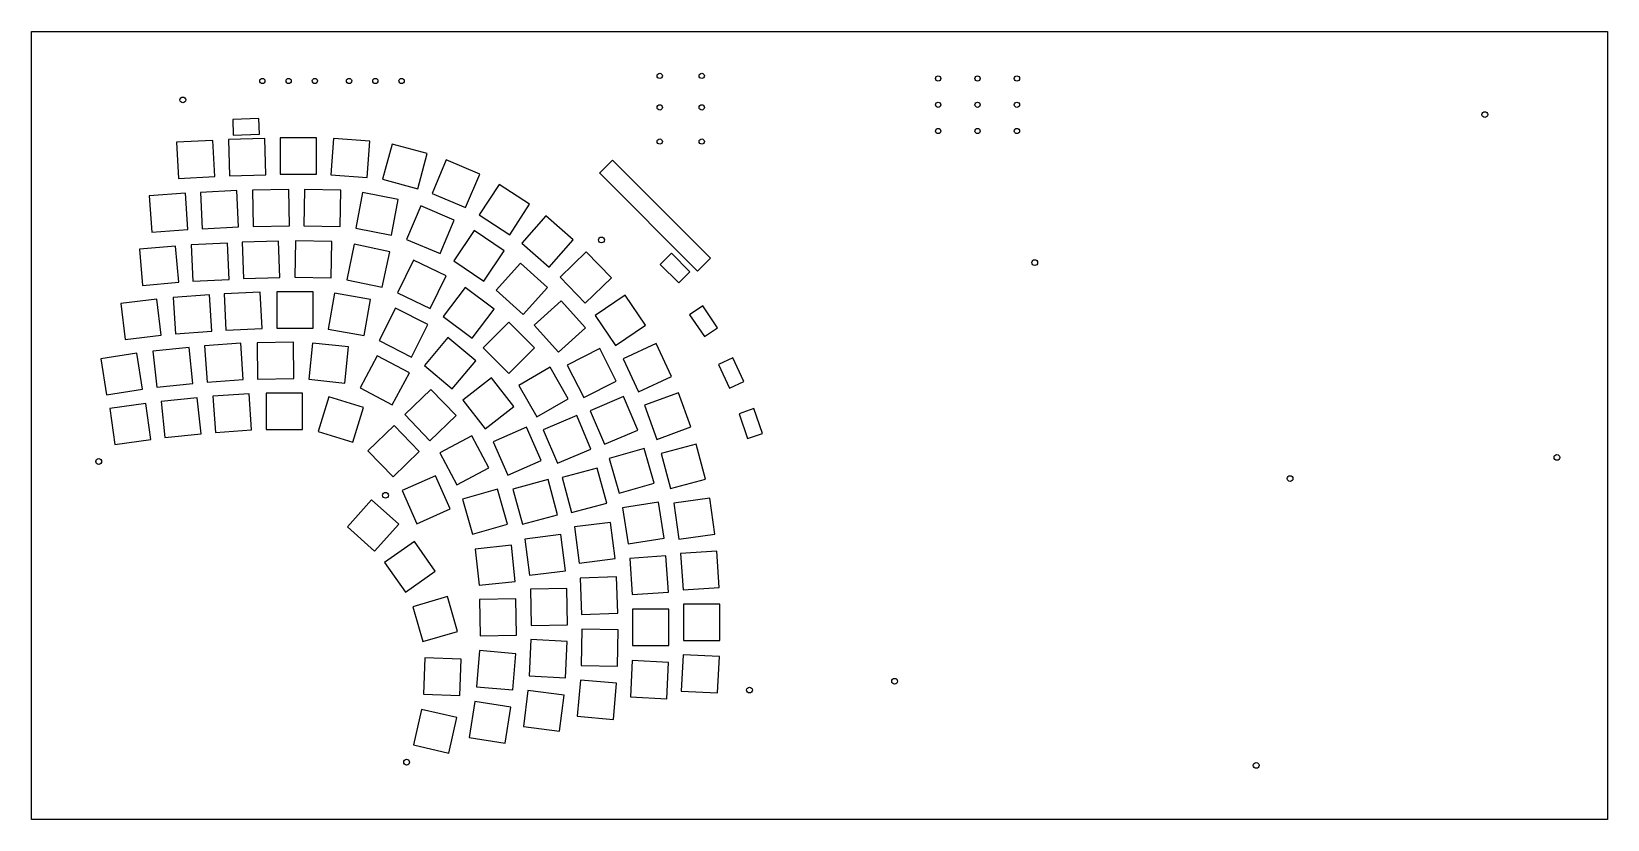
# Model space of a CAD drawing. Extents: x 0 to 600, y -300 to 0.
import ezdxf

# ---------------------------------------------------------------- set-up
doc = ezdxf.new("R2010")
doc.units = 0
doc.layers.add('BLACK', color=7, linetype='CONTINUOUS')

msp = doc.modelspace()

# ---------------------------------------------------------------- linework, layer by layer
at = {"layer": 'BLACK', "linetype": 'CONTINUOUS'}
for p, q in [((0, -300), (0, 0)), ((0, 0), (600, 0)), ((600, 0), (600, -300)), ((86.58, -33.087), (76.586, -33.436)), ((76.586, -33.436), (76.795, -39.432)), ((86.789, -39.083), (86.58, -33.087)), ((69.061, -41.43), (55.24, -42.154)), ((69.786, -55.251), (69.061, -41.43)), ((88.784, -40.672), (74.953, -41.155)), ((74.953, -41.155), (75.436, -54.986)), ((76.795, -39.432), (86.789, -39.083)), ((89.267, -54.503), (88.784, -40.672)), ((94.626, -40.518), (94.626, -54.358)), ((108.466, -40.518), (94.626, -40.518)), ((108.466, -54.358), (108.466, -40.518)), ((114.935, -40.768), (113.969, -54.574)), ((128.741, -41.733), (114.935, -40.768)), ((127.776, -55.539), (128.741, -41.733)), ((55.24, -42.154), (55.965, -55.975)), ((137.252, -42.893), (133.67, -56.261)), ((150.62, -46.475), (137.252, -42.893)), ((147.038, -59.843), (150.62, -46.475)), ((157.913, -48.889), (152.505, -61.629)), ((170.652, -54.297), (157.913, -48.889)), ((221.216, -48.97), (216.267, -53.92)), ((216.267, -53.92), (216.443, -54.097)), ((258.516, -86.27), (221.216, -48.97)), ((55.965, -55.975), (69.786, -55.251)), ((75.436, -54.986), (89.267, -54.503)), ((94.626, -54.358), (108.466, -54.358)), ((113.969, -54.574), (127.776, -55.539)), ((133.67, -56.261), (147.038, -59.843)), ((165.245, -67.037), (170.652, -54.297)), ((178.012, -58.201), (170.474, -69.809)), ((189.619, -65.739), (178.012, -58.201)), ((216.443, -54.097), (253.566, -91.22)), ((58.605, -61.591), (44.798, -62.557)), ((44.798, -62.557), (45.764, -76.363)), ((59.57, -75.398), (58.605, -61.591)), ((78.104, -60.561), (64.283, -61.285)), ((64.283, -61.285), (65.008, -75.106)), ((78.829, -74.382), (78.104, -60.561)), ((97.922, -60.143), (84.084, -60.385)), ((84.084, -60.385), (84.326, -74.223)), ((98.164, -73.981), (97.922, -60.143)), ((103.89, -60.122), (103.648, -73.96)), ((117.728, -60.364), (103.89, -60.122)), ((117.486, -74.202), (117.728, -60.364)), ((126.06, -61.278), (123.42, -74.864)), ((139.646, -63.919), (126.06, -61.278)), ((137.005, -77.505), (139.646, -63.919)), ((152.505, -61.629), (165.245, -67.037)), ((182.081, -77.346), (189.619, -65.739)), ((148.227, -66.404), (142.82, -79.144)), ((160.967, -71.812), (148.227, -66.404)), ((155.559, -84.552), (160.967, -71.812)), ((170.474, -69.809), (182.081, -77.346)), ((195.769, -70.173), (186.689, -80.618)), ((206.214, -79.253), (195.769, -70.173)), ((45.764, -76.363), (59.57, -75.398)), ((65.008, -75.106), (78.829, -74.382)), ((84.326, -74.223), (98.164, -73.981)), ((103.648, -73.96), (117.486, -74.202)), ((123.42, -74.864), (137.005, -77.505)), ((168.473, -75.806), (160.733, -87.28)), ((179.947, -83.545), (168.473, -75.806)), ((54.836, -81.67), (41.049, -82.876)), ((41.049, -82.876), (42.255, -96.664)), ((56.043, -95.457), (54.836, -81.67)), ((74.566, -80.538), (60.745, -81.262)), ((60.745, -81.262), (61.469, -95.083)), ((75.29, -94.359), (74.566, -80.538)), ((94.092, -79.761), (80.26, -80.244)), ((80.26, -80.244), (80.743, -94.076)), ((94.575, -93.593), (94.092, -79.761)), ((100.522, -79.733), (100.28, -93.571)), ((114.36, -79.974), (100.522, -79.733)), ((114.118, -93.812), (114.36, -79.974)), ((122.885, -80.971), (120.008, -94.508)), ((136.423, -83.848), (122.885, -80.971)), ((133.546, -97.386), (136.423, -83.848)), ((142.82, -79.144), (155.559, -84.552)), ((172.207, -95.019), (179.947, -83.545)), ((186.689, -80.618), (197.134, -89.698)), ((197.134, -89.698), (206.214, -79.253)), ((211.187, -83.869), (201.232, -93.483)), ((220.801, -93.824), (211.187, -83.869)), ((145.365, -87.003), (139.298, -99.442)), ((157.805, -93.07), (145.365, -87.003)), ((160.733, -87.28), (172.207, -95.019)), ((186.176, -88.242), (176.915, -98.527)), ((196.461, -97.502), (186.176, -88.242)), ((243.62, -84.431), (239.378, -88.674)), ((239.378, -88.674), (246.449, -95.745)), ((250.692, -91.503), (243.62, -84.431)), ((253.566, -91.22), (258.516, -86.27)), ((42.255, -96.664), (56.043, -95.457)), ((61.469, -95.083), (75.29, -94.359)), ((80.743, -94.076), (94.575, -93.593)), ((100.28, -93.571), (114.118, -93.812)), ((120.008, -94.508), (133.546, -97.386)), ((151.737, -105.509), (157.805, -93.07)), ((201.232, -93.483), (210.846, -103.438)), ((210.846, -103.438), (220.801, -93.824)), ((246.449, -95.745), (250.692, -91.503)), ((47.726, -101.858), (33.99, -103.545)), ((49.413, -115.595), (47.726, -101.858)), ((67.712, -100.288), (53.906, -101.254)), ((53.906, -101.254), (54.871, -115.06)), ((68.677, -114.095), (67.712, -100.288)), ((87.114, -99.193), (73.293, -99.917)), ((73.293, -99.917), (74.018, -113.738)), ((87.839, -113.014), (87.114, -99.193)), ((107.176, -99.058), (93.336, -99.058)), ((93.336, -99.058), (93.336, -112.898)), ((107.176, -112.898), (107.176, -99.058)), ((115.39, -99.651), (112.987, -113.281)), ((129.02, -102.055), (115.39, -99.651)), ((139.298, -99.442), (151.737, -105.509)), ((165.097, -97.425), (156.768, -108.478)), ((176.15, -105.754), (165.097, -97.425)), ((176.915, -98.527), (187.2, -107.787)), ((187.2, -107.787), (196.461, -97.502)), ((226.04, -100.366), (214.566, -108.105)), ((233.78, -111.84), (226.04, -100.366)), ((33.99, -103.545), (35.676, -117.281)), ((126.617, -115.684), (129.02, -102.055)), ((138.583, -105.325), (132.299, -117.657)), ((150.914, -111.609), (138.583, -105.325)), ((167.821, -116.808), (176.15, -105.754)), ((201.6, -102.535), (191.315, -111.796)), ((210.861, -112.82), (201.6, -102.535)), ((255.54, -104.473), (250.566, -107.829)), ((250.566, -107.829), (256.158, -116.119)), ((261.132, -112.764), (255.54, -104.473)), ((74.018, -113.738), (87.839, -113.014)), ((93.336, -112.898), (107.176, -112.898)), ((112.987, -113.281), (126.617, -115.684)), ((144.631, -123.94), (150.914, -111.609)), ((156.768, -108.478), (167.821, -116.808)), ((181.767, -110.66), (171.98, -120.447)), ((191.553, -120.447), (181.767, -110.66)), ((191.315, -111.796), (200.576, -122.081)), ((200.576, -122.081), (210.861, -112.82)), ((214.566, -108.105), (222.306, -119.579)), ((222.306, -119.579), (233.78, -111.84)), ((256.158, -116.119), (261.132, -112.764)), ((35.676, -117.281), (49.413, -115.595)), ((54.871, -115.06), (68.677, -114.095)), ((79.655, -118.706), (65.848, -119.671)), ((65.848, -119.671), (66.814, -133.478)), ((80.62, -132.512), (79.655, -118.706)), ((99.69, -118.261), (85.852, -118.502)), ((85.852, -118.502), (86.093, -132.34)), ((99.931, -132.099), (99.69, -118.261)), ((106.973, -118.651), (105.526, -132.415)), ((120.737, -120.098), (106.973, -118.651)), ((132.299, -117.657), (144.631, -123.94)), ((158.501, -116.535), (149.605, -127.137)), ((169.103, -125.431), (158.501, -116.535)), ((237.815, -118.761), (225.272, -124.61)), ((243.664, -131.304), (237.815, -118.761)), ((40.108, -122.468), (26.439, -124.633)), ((26.439, -124.633), (28.604, -138.303)), ((42.273, -136.138), (40.108, -122.468)), ((59.964, -120.242), (46.2, -121.689)), ((46.2, -121.689), (47.647, -135.453)), ((61.411, -134.006), (59.964, -120.242)), ((119.291, -133.862), (120.737, -120.098)), ((131.629, -123.422), (125.131, -135.642)), ((143.849, -129.919), (131.629, -123.422)), ((160.207, -136.033), (169.103, -125.431)), ((171.98, -120.447), (181.767, -130.233)), ((181.767, -130.233), (191.553, -120.447)), ((216.319, -120.733), (203.988, -127.016)), ((222.602, -133.064), (216.319, -120.733)), ((225.272, -124.61), (231.121, -137.153)), ((266.945, -124.226), (261.508, -126.762)), ((271.172, -133.289), (266.945, -124.226)), ((137.351, -142.139), (143.849, -129.919)), ((149.605, -127.137), (160.207, -136.033)), ((175.114, -131.813), (164.208, -140.333)), ((183.635, -142.719), (175.114, -131.813)), ((197.454, -127.798), (185.468, -134.718)), ((204.374, -139.784), (197.454, -127.798)), ((203.988, -127.016), (210.271, -139.348)), ((231.121, -137.153), (243.664, -131.304)), ((261.508, -126.762), (265.734, -135.825)), ((28.604, -138.303), (42.273, -136.138)), ((47.647, -135.453), (61.411, -134.006)), ((66.814, -133.478), (80.62, -132.512)), ((82.84, -137.887), (69.034, -138.853)), ((83.806, -151.694), (82.84, -137.887)), ((86.093, -132.34), (99.931, -132.099)), ((89.315, -137.665), (89.315, -151.505)), ((103.155, -137.665), (89.315, -137.665)), ((103.155, -151.505), (103.155, -137.665)), ((105.526, -132.415), (119.291, -133.862)), ((125.131, -135.642), (137.351, -142.139)), ((152.046, -136.261), (142.09, -145.875)), ((161.66, -146.217), (152.046, -136.261)), ((185.468, -134.718), (192.388, -146.704)), ((210.271, -139.348), (222.602, -133.064)), ((246.323, -137.533), (233.318, -142.267)), ((251.057, -150.539), (246.323, -137.533)), ((265.734, -135.825), (271.172, -133.289)), ((43.501, -141.618), (29.796, -143.544)), ((29.796, -143.544), (31.722, -157.249)), ((45.428, -155.323), (43.501, -141.618)), ((63.109, -139.409), (49.345, -140.856)), ((49.345, -140.856), (50.792, -154.62)), ((64.556, -153.173), (63.109, -139.409)), ((69.034, -138.853), (69.999, -152.659)), ((113.167, -139.091), (109.12, -152.327)), ((126.402, -143.138), (113.167, -139.091)), ((122.355, -156.373), (126.402, -143.138)), ((164.208, -140.333), (172.729, -151.239)), ((172.729, -151.239), (183.635, -142.719)), ((192.388, -146.704), (204.374, -139.784)), ((225.426, -138.999), (212.686, -144.407)), ((230.833, -151.739), (225.426, -138.999)), ((233.318, -142.267), (238.051, -155.272)), ((275.052, -143.555), (269.379, -145.509)), ((278.308, -153.011), (275.052, -143.555)), ((138.031, -149.98), (128.076, -159.594)), ((147.645, -159.936), (138.031, -149.98)), ((142.09, -145.875), (151.704, -155.831)), ((151.704, -155.831), (161.66, -146.217)), ((207.556, -146.228), (194.817, -151.636)), ((212.964, -158.968), (207.556, -146.228)), ((212.686, -144.407), (218.094, -157.147)), ((269.379, -145.509), (272.635, -154.964)), ((31.722, -157.249), (45.428, -155.323)), ((50.792, -154.62), (64.556, -153.173)), ((69.999, -152.659), (83.806, -151.694)), ((89.315, -151.505), (103.155, -151.505)), ((109.12, -152.327), (122.355, -156.373)), ((167.633, -153.934), (155.413, -160.431)), ((174.131, -166.154), (167.633, -153.934)), ((188.418, -150.635), (175.775, -156.265)), ((194.048, -163.279), (188.418, -150.635)), ((194.817, -151.636), (200.224, -164.376)), ((218.094, -157.147), (230.833, -151.739)), ((238.051, -155.272), (251.057, -150.539)), ((272.635, -154.964), (278.308, -153.011)), ((128.076, -159.594), (137.69, -169.55)), ((137.69, -169.55), (147.645, -159.936)), ((155.413, -160.431), (161.911, -172.651)), ((175.775, -156.265), (181.404, -168.908)), ((200.224, -164.376), (212.964, -158.968)), ((233.281, -158.707), (219.977, -162.522)), ((237.096, -172.011), (233.281, -158.707)), ((253.05, -157.046), (239.682, -160.628)), ((239.682, -160.628), (243.264, -173.996)), ((256.632, -170.414), (253.05, -157.046)), ((161.911, -172.651), (174.131, -166.154)), ((181.404, -168.908), (194.048, -163.279)), ((215.403, -166.204), (202.035, -169.787)), ((218.985, -179.573), (215.403, -166.204)), ((219.977, -162.522), (223.792, -175.826)), ((153.751, -169.117), (141.108, -174.747)), ((159.38, -181.761), (153.751, -169.117)), ((196.663, -170.619), (183.295, -174.201)), ((200.245, -183.987), (196.663, -170.619)), ((202.035, -169.787), (205.617, -183.155)), ((223.792, -175.826), (237.096, -172.011)), ((243.264, -173.996), (256.632, -170.414)), ((129.497, -178.28), (120.237, -188.565)), ((139.782, -187.541), (129.497, -178.28)), ((141.108, -174.747), (146.737, -187.39)), ((177.364, -174.234), (164.06, -178.049)), ((164.06, -178.049), (167.875, -191.352)), ((181.179, -187.538), (177.364, -174.234)), ((183.295, -174.201), (186.877, -187.569)), ((205.617, -183.155), (218.985, -179.573)), ((238.706, -179.214), (225.036, -181.379)), ((240.871, -192.883), (238.706, -179.214)), ((258.186, -177.611), (244.481, -179.537)), ((244.481, -179.537), (246.407, -193.242)), ((260.113, -191.316), (258.186, -177.611)), ((146.737, -187.39), (159.38, -181.761)), ((186.877, -187.569), (200.245, -183.987)), ((225.036, -181.379), (227.201, -195.048)), ((120.237, -188.565), (130.522, -197.826)), ((130.522, -197.826), (139.782, -187.541)), ((167.875, -191.352), (181.179, -187.538)), ((201.579, -191.54), (187.843, -193.227)), ((203.266, -205.277), (201.579, -191.54)), ((220.491, -186.948), (206.754, -188.635)), ((206.754, -188.635), (208.44, -202.371)), ((222.177, -200.685), (220.491, -186.948)), ((246.407, -193.242), (260.113, -191.316)), ((145.751, -194.167), (134.414, -202.105)), ((153.689, -205.504), (145.751, -194.167)), ((182.73, -195.589), (168.965, -197.036)), ((168.965, -197.036), (170.412, -210.8)), ((184.176, -209.353), (182.73, -195.589)), ((187.843, -193.227), (189.529, -206.964)), ((227.201, -195.048), (240.871, -192.883)), ((260.891, -197.825), (247.085, -198.79)), ((261.857, -211.631), (260.891, -197.825)), ((134.414, -202.105), (142.352, -213.442)), ((208.44, -202.371), (222.177, -200.685)), ((241.557, -199.614), (227.751, -200.58)), ((227.751, -200.58), (228.716, -214.386)), ((242.522, -213.421), (241.557, -199.614)), ((247.085, -198.79), (248.051, -212.597)), ((142.352, -213.442), (153.689, -205.504)), ((170.412, -210.8), (184.176, -209.353)), ((189.529, -206.964), (203.266, -205.277)), ((222.75, -207.617), (208.918, -208.1)), ((208.918, -208.1), (209.401, -221.931)), ((223.233, -221.448), (222.75, -207.617)), ((158.425, -215.162), (145.122, -218.976)), ((162.24, -228.465), (158.425, -215.162)), ((184.428, -215.984), (170.591, -216.226)), ((184.67, -229.822), (184.428, -215.984)), ((203.834, -212.099), (189.996, -212.341)), ((189.996, -212.341), (190.238, -226.179)), ((204.076, -225.937), (203.834, -212.099)), ((228.716, -214.386), (242.522, -213.421)), ((248.051, -212.597), (261.857, -211.631)), ((145.122, -218.976), (148.936, -232.28)), ((170.591, -216.226), (170.832, -230.064)), ((209.401, -221.931), (223.233, -221.448)), ((242.658, -219.969), (228.818, -219.969)), ((228.818, -219.969), (228.818, -233.809)), ((242.658, -233.809), (242.658, -219.969)), ((262.045, -217.98), (248.205, -217.98)), ((248.205, -217.98), (248.205, -231.82)), ((262.045, -231.82), (262.045, -217.98)), ((190.238, -226.179), (204.076, -225.937)), ((209.523, -227.569), (209.281, -241.407)), ((223.361, -227.81), (209.523, -227.569)), ((223.119, -241.648), (223.361, -227.81)), ((148.936, -232.28), (162.24, -228.465)), ((170.832, -230.064), (184.67, -229.822)), ((190.138, -231.536), (189.414, -245.357)), ((203.959, -232.261), (190.138, -231.536)), ((203.235, -246.082), (203.959, -232.261)), ((228.818, -233.809), (242.658, -233.809)), ((248.205, -231.82), (262.045, -231.82)), ((149.702, -238.434), (149.219, -252.265)), ((163.533, -238.917), (149.702, -238.434)), ((163.05, -252.748), (163.533, -238.917)), ((170.611, -235.685), (169.404, -249.473)), ((184.398, -236.891), (170.611, -235.685)), ((183.192, -250.679), (184.398, -236.891)), ((228.722, -239.508), (227.998, -253.329)), ((242.543, -240.232), (228.722, -239.508)), ((248.052, -237.28), (247.328, -251.101)), ((261.873, -238.004), (248.052, -237.28)), ((261.149, -251.825), (261.873, -238.004)), ((189.414, -245.357), (203.235, -246.082)), ((209.281, -241.407), (223.119, -241.648)), ((241.819, -254.053), (242.543, -240.232)), ((169.404, -249.473), (183.192, -250.679)), ((189.015, -250.921), (187.328, -264.658)), ((202.752, -252.608), (189.015, -250.921)), ((208.97, -246.915), (207.764, -260.702)), ((222.757, -248.121), (208.97, -246.915)), ((221.551, -261.909), (222.757, -248.121)), ((247.328, -251.101), (261.149, -251.825)), ((149.219, -252.265), (163.05, -252.748)), ((168.764, -255.089), (166.599, -268.759)), ((182.434, -257.254), (168.764, -255.089)), ((180.269, -270.924), (182.434, -257.254)), ((201.065, -266.345), (202.752, -252.608)), ((227.998, -253.329), (241.819, -254.053)), ((148.483, -258.106), (145.37, -271.591)), ((161.968, -261.219), (148.483, -258.106)), ((158.855, -274.705), (161.968, -261.219)), ((207.764, -260.702), (221.551, -261.909)), ((166.599, -268.759), (180.269, -270.924)), ((187.328, -264.658), (201.065, -266.345)), ((145.37, -271.591), (158.855, -274.705)), ((600, -300), (0, -300))]:
    msp.add_line(p, q, dxfattribs=at)
at = {"layer": 'BLACK'}
for centre, radius in [((87.89, -18.83), 1), ((97.89, -18.83), 1), ((107.89, -18.83), 1), ((120.89, -18.83), 1), ((130.89, -18.83), 1), ((140.89, -18.83), 1), ((239.17, -16.89), 1), ((255.17, -16.89), 1), ((345.17, -17.89), 1), ((360.17, -17.89), 1), ((375.17, -17.89), 1), ((57.607, -26.031), 1.1), ((239.17, -28.89), 1), ((255.17, -28.89), 1), ((345.17, -27.89), 1), ((360.17, -27.89), 1), ((375.17, -27.89), 1), ((553.312, -31.635), 1.1), ((239.17, -41.89), 1), ((255.17, -41.89), 1), ((345.17, -37.89), 1), ((360.17, -37.89), 1), ((375.17, -37.89), 1), ((216.986, -79.371), 1.1), ((381.946, -87.995), 1.1), ((580.749, -162.16), 1.1), ((25.57, -163.691), 1.1), ((479.156, -170.209), 1.1), ((134.772, -176.582), 1.1), ((273.347, -250.737), 1.1), ((328.605, -247.374), 1.1), ((142.821, -278.174), 1.1), ((466.265, -279.411), 1.1)]:
    msp.add_circle(centre, radius, dxfattribs=at)

doc.saveas('drawing.dxf')
